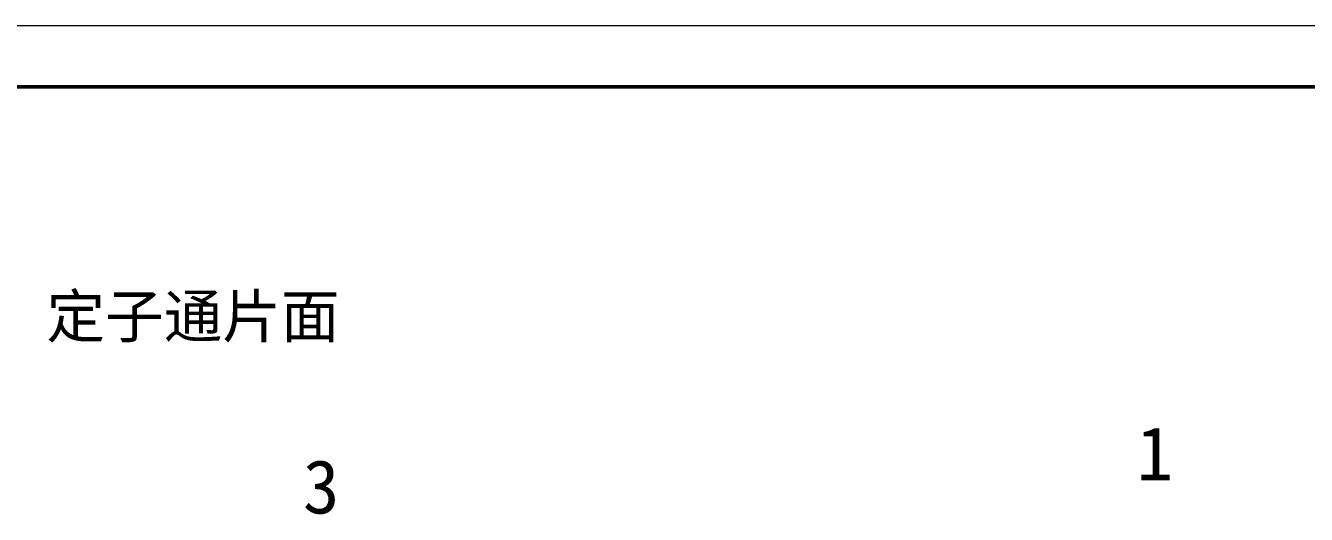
# Model space of a CAD drawing. Header units: millimetres. Extents: x 2517 to 77584, y 486 to 45347.
# Drawn here: x 3206.5 to 3248.21, y 1158.83 to 1174.76 of the extents above; entities that cross this region are included whole.
import ezdxf

# ---------------------------------------------------------------- set-up
doc = ezdxf.new("R2010")
doc.units = ezdxf.units.MM
for name, color, linetype, lineweight in [('实线', 7, 'Continuous', 25), ('引导线', 6, 'Continuous', 9), ('粗实线', 9, 'Continuous', 50)]:
    doc.layers.add(name, color=color, linetype=linetype, lineweight=lineweight)
doc.styles.get("Standard").update_dxf_attribs({"font": 'simfang.ttf'})

msp = doc.modelspace()

# ---------------------------------------------------------------- linework, layer by layer
at = {"layer": '引导线'}
msp.add_line((3173.7328, 1174.7585), (3341.7328, 1174.7585), dxfattribs=at)
at = {"layer": '粗实线'}
msp.add_line((3183.7328, 1172.7585), (3339.7328, 1172.7585), dxfattribs=at)

# ---------------------------------------------------------------- texts
at = {"layer": '实线', "attachment_point": 5}
for s, insert, char_height, width in [('定子通片面', (3211.951, 1165.2054), 1.4, 18.401), ('1', (3243.2766, 1160.8102), 1.75, 19.6855), ('3', (3216.1265, 1159.7151), 1.75, 19.6855)]:
    msp.add_mtext(s, dxfattribs=dict(at, insert=insert, char_height=char_height, width=width))

doc.saveas('drawing.dxf')
